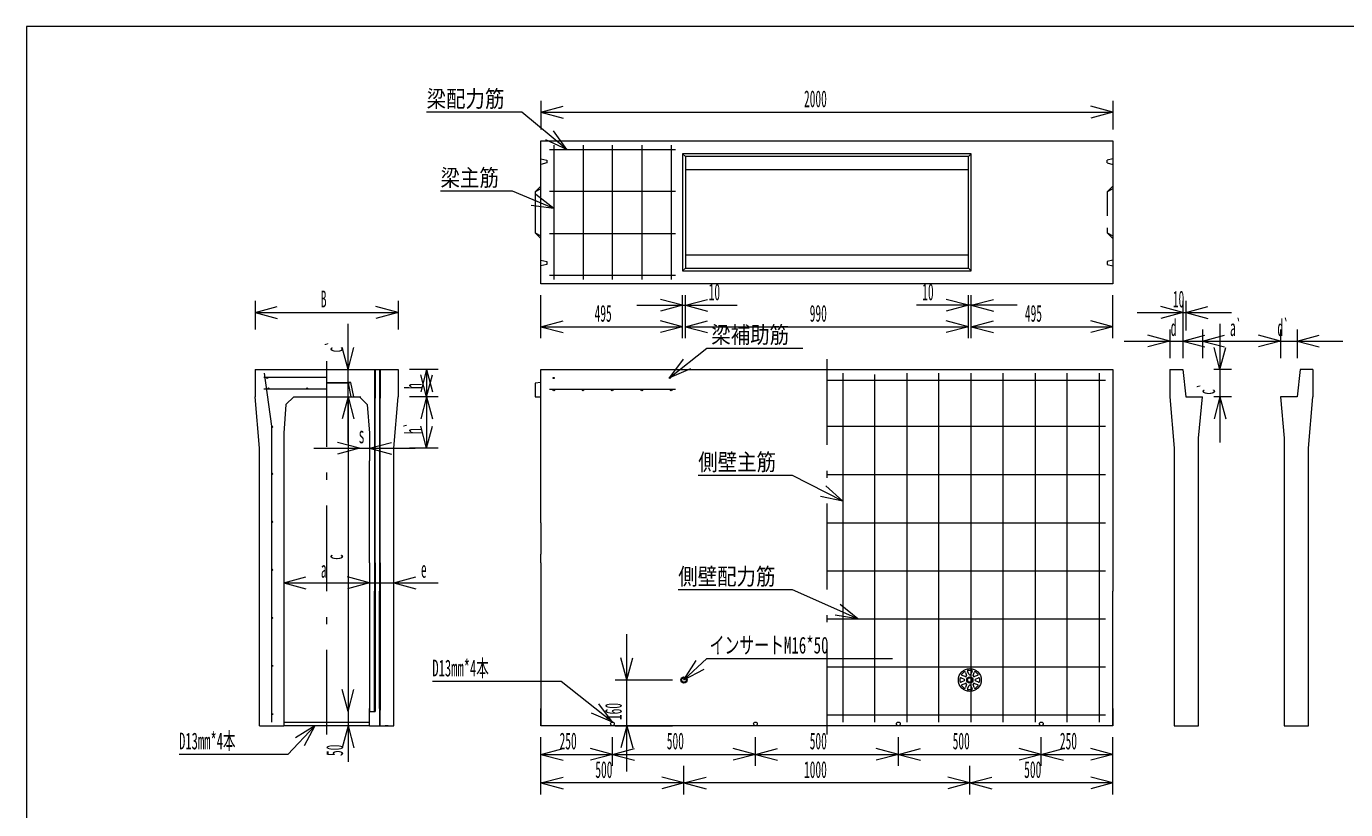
# Model space of a CAD drawing. Units: millimetres on the paper, with parts at other scales. Extents: x 26 to 772, y 19 to 550.
# Drawn here: x 25.5 to 486.9, y 276.2 to 550 of the extents above; entities that cross this region are included whole.
import ezdxf
from ezdxf.enums import TextEntityAlignment as Align

# ---------------------------------------------------------------- set-up
doc = ezdxf.new("R2010")
doc.units = ezdxf.units.MM
doc.linetypes.add('USER1', pattern=[12.6, 8.4, -4.2])
doc.linetypes.add('USER2', pattern=[50.5, 30, -9, 2.5, -9])
for name, color, linetype, lineweight in [('1', 7, 'Continuous', 18), ('10', 3, 'Continuous', 18), ('17', 7, 'Continuous', 18), ('18', 7, 'Continuous', 18), ('2', 7, 'Continuous', 18), ('6', 7, 'Continuous', 18), ('7', 4, 'Continuous', 18)]:
    doc.layers.add(name, color=color, linetype=linetype, lineweight=lineweight)
doc.styles.add('ＭＳ ゴシック', font='')
doc.styles.get('ＭＳ ゴシック').set_extended_font_data('MS Gothic')

msp = doc.modelspace()

# ---------------------------------------------------------------- linework, layer by layer
at = {"layer": '1'}
for p, q in [((25.5, 550), (25.5, 19)), ((771.5, 550), (25.5, 550)), ((205.5, 524), (205.5, 514)), ((205.5, 520), (213.227, 522.071)), ((405.5, 520), (397.773, 522.071)), ((405.5, 524), (405.5, 514)), ((205.5, 520), (405.5, 520)), ((205.5, 520), (213.227, 517.929)), ((405.5, 520), (397.773, 517.929)), ((205.5, 510), (405.5, 510)), ((205.5, 460), (205.5, 510)), ((405.5, 510), (405.5, 460)), ((205.5, 503.75), (207.5, 503.25)), ((207.5, 503.25), (207.5, 502.25)), ((255, 505.5), (255, 464.5)), ((356, 505.5), (255, 505.5)), ((255, 505.5), (256, 504.5)), ((355, 504.5), (256, 504.5)), ((256, 504.5), (256, 465.5)), ((355, 504.5), (356, 505.5)), ((355, 465.5), (355, 504.5)), ((356, 464.5), (356, 505.5)), ((405.5, 503.75), (403.5, 503.25)), ((403.5, 502.25), (403.5, 503.25)), ((207.5, 502.25), (205.5, 501.75)), ((256, 500), (355, 500)), ((403.5, 502.25), (405.5, 501.75)), ((205.5, 494.2), (203.5, 492.2)), ((205.5, 493.2), (203.5, 492.2)), ((203.5, 492.2), (203.5, 477.8)), ((203.5, 477.8), (205.5, 475.8)), ((203.5, 477.8), (205.5, 476.8)), ((205.5, 468.25), (207.5, 467.75)), ((207.5, 466.75), (205.5, 466.25)), ((207.5, 467.75), (207.5, 466.75)), ((355, 470), (256, 470)), ((405.5, 468.25), (403.5, 467.75)), ((403.5, 467.75), (403.5, 466.75)), ((403.5, 466.75), (405.5, 466.25)), ((256, 465.5), (255, 464.5)), ((255, 464.5), (356, 464.5)), ((256, 465.5), (355, 465.5)), ((356, 464.5), (355, 465.5)), ((405.5, 460), (205.5, 460)), ((105.5, 454), (105.5, 444)), ((155.5, 454), (155.5, 444)), ((205.5, 441), (205.5, 456)), ((239, 452.5), (274.159, 452.5)), ((255, 452.5), (247.273, 454.571)), ((255, 452.5), (247.273, 450.429)), ((255, 441), (255, 456)), ((255, 448.5), (255, 456)), ((256, 448.5), (256, 456)), ((256, 441), (256, 456)), ((256, 452.5), (263.727, 454.571)), ((256, 452.5), (263.727, 450.429)), ((372, 452.5), (336.841, 452.5)), ((355, 452.5), (347.273, 454.571)), ((355, 452.5), (347.273, 450.429)), ((355, 448.5), (355, 456)), ((355, 441), (355, 456)), ((356, 448.5), (356, 456)), ((356, 441), (356, 456)), ((356, 452.5), (363.727, 454.571)), ((356, 452.5), (363.727, 450.429)), ((405.5, 441), (405.5, 456)), ((430, 454), (430, 444)), ((431, 454), (431, 443.732)), ((105.5, 450), (113.227, 452.071)), ((105.5, 450), (155.5, 450)), ((105.5, 450), (113.227, 447.929)), ((155.5, 450), (147.773, 452.071)), ((155.5, 450), (147.773, 447.929)), ((414, 450), (447, 450)), ((430, 450), (422.273, 452.071)), ((430, 450), (422.273, 447.929)), ((431, 450), (438.727, 452.071)), ((431, 450), (438.727, 447.929)), ((138, 404.5), (138, 446)), ((205.5, 445), (213.227, 447.071)), ((205.5, 445), (255, 445)), ((205.5, 445), (213.227, 442.929)), ((255, 445), (247.273, 447.071)), ((255, 445), (247.273, 442.929)), ((256, 445), (263.727, 447.071)), ((256, 445), (355, 445)), ((256, 445), (263.727, 442.929)), ((355, 445), (347.273, 447.071)), ((355, 445), (347.273, 442.929)), ((356, 445), (363.727, 447.071)), ((356, 445), (405.5, 445)), ((356, 445), (363.727, 442.929)), ((405.5, 445), (397.773, 447.071)), ((405.5, 445), (397.773, 442.929)), ((425.5, 444), (425.5, 434)), ((430, 444), (430, 434)), ((436.85, 444), (436.85, 434)), ((443, 446), (443, 404.5)), ((464.15, 444), (464.15, 434)), ((464.15, 444), (464.15, 434)), ((470, 444), (470, 434)), ((409.5, 440), (446, 440)), ((425.5, 440), (417.773, 442.071)), ((425.5, 440), (417.773, 437.929)), ((430, 440), (437.727, 442.071)), ((430, 440), (437.727, 437.929)), ((436.85, 440), (444.577, 442.071)), ((436.85, 440), (464.15, 440)), ((436.85, 440), (444.577, 437.929)), ((448.15, 440), (486, 440)), ((464.15, 440), (456.423, 442.071)), ((464.15, 440), (456.423, 442.071)), ((464.15, 440), (456.423, 437.929)), ((464.15, 440), (456.423, 437.929)), ((470, 440), (477.727, 442.071)), ((470, 440), (477.727, 437.929)), ((138, 430), (135.929, 437.727)), ((138, 430), (140.071, 437.727)), ((250.55, 427.3), (263.5, 437.5)), ((263.5, 437.5), (297.063, 437.5)), ((443, 430), (440.929, 437.727)), ((443, 430), (445.071, 437.727)), ((105.5, 430), (155.5, 430)), ((105.5, 430), (105.5, 420.5)), ((147.3, 430), (147.3, 420)), ((147.5, 430), (147.5, 420)), ((149, 430), (149, 420)), ((149.2, 430), (149.2, 420)), ((155.5, 430), (155.5, 420.5)), ((169.5, 430), (159.5, 430)), ((165.5, 430), (163.429, 422.273)), ((165.5, 430), (165.5, 420.5)), ((165.5, 430), (167.571, 422.273)), ((205.5, 430), (405.5, 430)), ((205.5, 376.5), (205.5, 430)), ((250.55, 427.3), (255.339, 433.708)), ((250.55, 427.3), (257.902, 430.455)), ((405.5, 430), (405.5, 376.5)), ((425.5, 430), (430, 430)), ((425.5, 430), (425.5, 420.5)), ((430, 430), (431, 420.5)), ((447, 430), (440.85, 430)), ((471, 430), (470, 420.5)), ((475.5, 430), (471, 430)), ((475.5, 430), (475.5, 420.5)), ((130.5, 427.3), (108.5, 427.3)), ((130.5, 425.5), (138, 425.5)), ((138, 425.3), (130.5, 425.3)), ((139, 425.5), (138, 425.5)), ((138, 425.3), (139, 425.5)), ((138, 425.3), (139, 420.5)), ((140, 420.5), (139, 425.5)), ((165.5, 420.5), (163.429, 428.227)), ((165.5, 420.5), (167.571, 428.227)), ((205.5, 425.5), (203.5, 425.3)), ((203.5, 425.3), (203.5, 420.5)), ((107, 402.5), (105.5, 420.5)), ((119, 420.5), (116.3, 417.8)), ((119, 420.5), (142.5, 420.5)), ((138, 420.5), (135.929, 412.773)), ((138, 420.5), (135.929, 412.773)), ((138, 420.5), (138, 310.5)), ((138, 420.5), (140.071, 412.773)), ((138, 420.5), (140.071, 412.773)), ((142, 420.5), (144.7, 417.8)), ((147.3, 420), (147.3, 362.5)), ((147.5, 362.5), (147.5, 420)), ((149, 420), (149, 362.5)), ((149.2, 362.5), (149.2, 420)), ((154, 402.5), (155.5, 420.5)), ((169.5, 420.5), (159.5, 420.5)), ((169.5, 420.5), (159.5, 420.5)), ((165.5, 420.5), (163.429, 412.773)), ((165.5, 420.5), (165.5, 402.5)), ((165.5, 420.5), (167.571, 412.773)), ((203.5, 420.5), (205.5, 420.5)), ((425.5, 420.5), (427, 402.5)), ((431, 420.5), (436.85, 420.5)), ((435.5, 406), (436.85, 420.5)), ((447, 420.5), (440.85, 420.5)), ((443, 420.5), (440.929, 412.773)), ((443, 420.5), (445.071, 412.773)), ((470, 420.5), (464.15, 420.5)), ((464.15, 420.5), (465.5, 406)), ((474, 402.5), (475.5, 420.5)), ((116.3, 417.8), (115.5, 407.8)), ((144.7, 417.8), (145.5, 407.8)), ((115.5, 407.8), (115.5, 398.1)), ((145.5, 407.8), (145.5, 398.1)), ((165.5, 402.5), (163.429, 410.227)), ((165.5, 402.5), (167.571, 410.227)), ((107, 305.5), (107, 402.5)), ((126, 402.5), (161.5, 402.5)), ((142, 402.5), (134.273, 404.571)), ((142, 402.5), (134.273, 400.429)), ((145.5, 402.5), (153.227, 404.571)), ((145.5, 402.5), (153.227, 400.429)), ((154, 305.5), (154, 402.5)), ((169.5, 402.5), (159.5, 402.5)), ((427, 402.5), (427, 305.5)), ((435.5, 305.5), (435.5, 406)), ((465.5, 406), (465.5, 305.5)), ((474, 305.5), (474, 402.5)), ((115.5, 398.1), (115.5, 362.5)), ((145.5, 362.5), (145.5, 398.1)), ((205.5, 376.5), (205.5, 365.5)), ((405.5, 376.5), (405.5, 365.5)), ((205.5, 362.5), (205.5, 365.5)), ((405.5, 365.5), (405.5, 362.5)), ((115.5, 362.5), (115.5, 352.5)), ((145.5, 362.5), (145.5, 352.5)), ((147.3, 362.5), (147.3, 352.5)), ((147.5, 362.5), (147.5, 352.5)), ((149, 362.5), (149, 352.5)), ((149.2, 362.5), (149.2, 352.5)), ((205.5, 362.5), (205.5, 352.5)), ((405.5, 362.5), (405.5, 352.5)), ((115.5, 355.5), (123.227, 357.571)), ((115.5, 355.5), (145.5, 355.5)), ((115.5, 355.5), (123.227, 353.429)), ((129.5, 355.5), (169.5, 355.5)), ((145.5, 355.5), (137.773, 357.571)), ((145.5, 355.5), (137.773, 357.571)), ((145.5, 355.5), (137.773, 353.429)), ((145.5, 355.5), (137.773, 353.429)), ((154, 355.5), (161.727, 357.571)), ((154, 355.5), (161.727, 353.429)), ((115.5, 352.5), (115.5, 305.5)), ((145.5, 352.5), (145.5, 311.13)), ((147.3, 310.5), (147.3, 352.5)), ((147.5, 352.5), (147.5, 310.5)), ((149, 311.5), (149, 352.5)), ((149.2, 352.5), (149.2, 310.956)), ((205.5, 352.5), (205.5, 305.5)), ((405.5, 305.5), (405.5, 352.5)), ((235.5, 289.5), (235.5, 337.5)), ((235.5, 321.5), (233.429, 329.227)), ((235.5, 321.5), (237.571, 329.227)), ((255.5, 321.5), (263.5, 329)), ((255.5, 321.5), (259.721, 328.296)), ((263.5, 329), (328.5, 329)), ((138, 326.5), (138, 292.921)), ((255.5, 321.5), (262.554, 325.275)), ((352.711, 323.561), (353.439, 324.289)), ((353.92, 322.7), (352.829, 323.064)), ((353.936, 324.171), (354.3, 323.08)), ((355.232, 323.466), (354.717, 324.495)), ((354.985, 324.929), (356.015, 324.929)), ((356.283, 324.495), (355.768, 323.466)), ((356.7, 323.08), (357.064, 324.171)), ((358.171, 323.064), (357.08, 322.7)), ((357.561, 324.289), (358.289, 323.561)), ((212.5, 321), (167.5, 321)), ((230.5, 306.8), (212.5, 321)), ((231.5, 321.5), (251.5, 321.5)), ((352.071, 320.985), (352.071, 322.015)), ((352.505, 322.283), (353.534, 321.768)), ((353.534, 321.232), (352.505, 320.717)), ((353.439, 318.711), (352.711, 319.439)), ((352.829, 319.936), (353.92, 320.3)), ((354.3, 319.92), (353.936, 318.829)), ((354.717, 318.505), (355.232, 319.534)), ((355.768, 319.534), (356.283, 318.505)), ((357.064, 318.829), (356.7, 319.92)), ((357.08, 320.3), (358.171, 319.936)), ((357.466, 321.768), (358.495, 322.283)), ((358.495, 320.717), (357.466, 321.232)), ((358.289, 319.439), (357.561, 318.711)), ((358.929, 322.015), (358.929, 320.985)), ((138, 310.5), (135.929, 318.227)), ((138, 310.5), (135.929, 318.227)), ((138, 310.5), (140.071, 318.227)), ((138, 310.5), (140.071, 318.227)), ((356.015, 318.071), (354.985, 318.071)), ((115.5, 311.5), (115.5, 305.5)), ((115.5, 311.5), (115.5, 305.5)), ((145.5, 305.5), (145.5, 311.5)), ((145.5, 311.5), (145.5, 310.5)), ((145.5, 310.5), (147.5, 310.5)), ((147.3, 311.5), (147.3, 310.5)), ((147.5, 310.5), (147.5, 311.5)), ((147.5, 311.5), (147.5, 310.5)), ((149, 311.5), (149, 305.5)), ((149, 311.5), (149, 310.434)), ((149.2, 305.5), (149.2, 311.5)), ((149.2, 311.5), (149.2, 310.956)), ((205.5, 305.5), (205.5, 311.5)), ((205.5, 311.5), (205.5, 305.5)), ((230.5, 306.8), (223.151, 309.96)), ((230.5, 306.8), (225.716, 313.212)), ((405.5, 311.5), (405.5, 305.5)), ((405.5, 311.5), (405.5, 305.5)), ((107, 305.5), (115.5, 305.5)), ((109, 305.5), (110, 305.5)), ((110, 305.5), (115.5, 305.5)), ((115.5, 306.8), (145.5, 306.8)), ((145.5, 305.5), (115.5, 305.5)), ((126.438, 305.5), (116.975, 295.5)), ((126.438, 305.5), (119.623, 301.31)), ((126.438, 305.5), (122.631, 298.464)), ((138, 305.5), (135.929, 297.773)), ((138, 305.5), (140.071, 297.773)), ((145.5, 305.5), (151, 305.5)), ((145.5, 305.5), (154, 305.5)), ((152, 305.5), (151, 305.5)), ((405.5, 305.5), (205.5, 305.5)), ((231.5, 305.5), (251.5, 305.5)), ((235.5, 305.5), (233.429, 297.773)), ((235.5, 305.5), (237.571, 297.773)), ((427, 305.5), (435.5, 305.5)), ((465.5, 305.5), (474, 305.5)), ((205.5, 291.5), (205.5, 301.5)), ((230.5, 291.5), (230.5, 301.5)), ((230.5, 291.5), (230.5, 301.5)), ((280.5, 291.5), (280.5, 301.5)), ((280.5, 291.5), (280.5, 301.5)), ((330.5, 291.5), (330.5, 301.5)), ((330.5, 291.5), (330.5, 301.5)), ((380.5, 291.5), (380.5, 301.5)), ((380.5, 291.5), (380.5, 301.5)), ((405.5, 291.5), (405.5, 301.5)), ((116.975, 295.5), (78.91, 295.5)), ((205.5, 295.5), (213.227, 297.571)), ((205.5, 295.5), (230.5, 295.5)), ((205.5, 295.5), (213.227, 293.429)), ((230.5, 295.5), (222.773, 297.571)), ((230.5, 295.5), (222.773, 293.429)), ((230.5, 295.5), (238.227, 297.571)), ((230.5, 295.5), (280.5, 295.5)), ((230.5, 295.5), (238.227, 293.429)), ((280.5, 295.5), (272.773, 297.571)), ((280.5, 295.5), (272.773, 293.429)), ((280.5, 295.5), (288.227, 297.571)), ((280.5, 295.5), (330.5, 295.5)), ((280.5, 295.5), (288.227, 293.429)), ((330.5, 295.5), (322.773, 297.571)), ((330.5, 295.5), (322.773, 293.429)), ((330.5, 295.5), (338.227, 297.571)), ((330.5, 295.5), (380.5, 295.5)), ((330.5, 295.5), (338.227, 293.429)), ((380.5, 295.5), (372.773, 297.571)), ((380.5, 295.5), (372.773, 293.429)), ((380.5, 295.5), (388.227, 297.571)), ((380.5, 295.5), (405.5, 295.5)), ((380.5, 295.5), (388.227, 293.429)), ((405.5, 295.5), (397.773, 297.571)), ((405.5, 295.5), (397.773, 293.429)), ((205.5, 281.5), (205.5, 291.5)), ((255.5, 281.5), (255.5, 291.5)), ((255.5, 281.5), (255.5, 291.5)), ((355.5, 281.5), (355.5, 291.5)), ((355.5, 281.5), (355.5, 291.5)), ((405.5, 281.5), (405.5, 291.5)), ((205.5, 285.5), (213.227, 287.571)), ((255.5, 285.5), (247.773, 287.571)), ((255.5, 285.5), (263.227, 287.571)), ((355.5, 285.5), (347.773, 287.571)), ((355.5, 285.5), (363.227, 287.571)), ((405.5, 285.5), (397.773, 287.571)), ((255.5, 285.5), (205.5, 285.5)), ((205.5, 285.5), (213.227, 283.429)), ((255.5, 285.5), (247.773, 283.429)), ((355.5, 285.5), (255.5, 285.5)), ((255.5, 285.5), (263.227, 283.429)), ((355.5, 285.5), (347.773, 283.429)), ((405.5, 285.5), (355.5, 285.5)), ((355.5, 285.5), (363.227, 283.429)), ((405.5, 285.5), (397.773, 283.429))]:
    msp.add_line(p, q, dxfattribs=at)
at = {"layer": '1', "linetype": 'USER1'}
for p, q in [((405.5, 494.2), (403.5, 492.2)), ((405.5, 493.2), (403.5, 492.2)), ((403.5, 492.2), (403.5, 477.8)), ((403.5, 477.8), (405.5, 476.8)), ((403.5, 477.8), (405.5, 475.8))]:
    msp.add_line(p, q, dxfattribs=at)
at = {"layer": '1', "linetype": 'USER2'}
for p, q in [((130.5, 433), (130.5, 309.169)), ((305.5, 433.66), (305.5, 352.5)), ((305.5, 433.66), (305.5, 302.5)), ((130.5, 311.5), (130.5, 302.5)), ((305.5, 311.5), (305.5, 302.5))]:
    msp.add_line(p, q, dxfattribs=at)
at = {"layer": '1'}
for centre, radius in [((209.95, 427.1), 0.2), ((250.55, 427.1), 0.2), ((355.5, 321.5), 4), ((255.5, 321.5), 1.1), ((255.5, 321.5), 0.8), ((355.5, 321.5), 1.1), ((355.5, 321.5), 0.8), ((230.5, 306.15), 0.65), ((280.5, 306.15), 0.65), ((330.5, 306.15), 0.65), ((380.5, 306.15), 0.65)]:
    msp.add_circle(centre, radius, dxfattribs=at)
for centre, start, end in [((352.923, 323.349), 135, 251.56505), ((353.651, 324.077), 18.43495, 135), ((354.015, 322.985), 251.56505, 18.43495), ((354.985, 324.629), 90, 206.56505), ((355.5, 323.6), 206.56505, 333.43495), ((356.015, 324.629), 333.43495, 90), ((356.985, 322.985), 161.56505, 288.43495), ((357.349, 324.077), 45, 161.56505), ((358.077, 323.349), 288.43495, 45), ((352.371, 322.015), 63.43495, 180), ((352.371, 320.985), 180, 296.56505), ((352.923, 319.651), 108.43495, 225), ((353.651, 318.923), 225, 341.56505), ((353.4, 321.5), 296.56505, 63.43495), ((354.015, 320.015), 341.56505, 108.43495), ((354.985, 318.371), 153.43495, 270), ((355.5, 319.4), 26.56505, 153.43495), ((356.015, 318.371), 270, 26.56505), ((356.985, 320.015), 71.56505, 198.43495), ((357.349, 318.923), 198.43495, 315), ((357.6, 321.5), 116.56505, 243.43495), ((358.077, 319.651), 315, 71.56505), ((358.629, 322.015), 0, 116.56505), ((358.629, 320.985), 243.43495, 0)]:
    msp.add_arc(centre, 0.3, start, end, dxfattribs=at)
at = {"layer": '10'}
for p, q in [((210, 508.5), (210, 461.5)), ((220.2, 508.5), (220.2, 461.5)), ((230.4, 508.5), (230.4, 461.5)), ((240.8, 508.5), (240.8, 461.5)), ((251, 508.5), (251, 461.5)), ((195.5, 492.4), (170.356, 492.4)), ((210, 486.31), (195.5, 492.4)), ((210, 486.31), (203.677, 491.211)), ((210, 486.31), (202.074, 487.393))]:
    msp.add_line(p, q, dxfattribs=at)
for centre in [(210, 422.9), (220.2, 422.9), (230.4, 422.9), (240.8, 422.9), (251, 422.9)]:
    msp.add_circle(centre, 0.3, dxfattribs=at)
at = {"layer": '17'}
for p, q in [((305.5, 426.3), (403, 426.3)), ((305.5, 410.2), (403, 410.2)), ((305.5, 393.3), (403, 393.3)), ((305.5, 376.5), (403, 376.5)), ((305.5, 359.7), (403, 359.7)), ((293.5, 353), (253.5, 353)), ((316.316, 342.9), (293.5, 353)), ((316.316, 342.9), (310.088, 347.921)), ((305.5, 342.9), (403, 342.9)), ((316.316, 342.9), (308.412, 344.135)), ((305.5, 326.1), (403, 326.1)), ((305.5, 309.3), (403, 309.3))]:
    msp.add_line(p, q, dxfattribs=at)
for centre in [(111.5, 410), (111.5, 393.6), (111.5, 376.8), (111.5, 360), (111.5, 343.2), (111.5, 326.4), (111.5, 309.6)]:
    msp.add_circle(centre, 0.2, dxfattribs=at)
at = {"layer": '18'}
for p, q in [((111.3, 410.2), (108.84, 428.8)), ((311.1, 428.8), (311.1, 306.8)), ((322.3, 306.8), (322.3, 428.292)), ((333.5, 428.8), (333.5, 306.8)), ((344.7, 306.8), (344.7, 428.8)), ((355.9, 428.8), (355.9, 306.8)), ((367.1, 306.8), (367.1, 428.8)), ((378.3, 428.8), (378.3, 306.8)), ((389.5, 306.8), (389.5, 428.8)), ((400.7, 428.8), (400.7, 306.8)), ((111.3, 306.8), (111.3, 410.2)), ((293.5, 393), (260.5, 393)), ((311.1, 384), (293.5, 393)), ((311.1, 384), (305.163, 389.362)), ((311.1, 384), (303.277, 385.675))]:
    msp.add_line(p, q, dxfattribs=at)
at = {"layer": '2'}
for centre in [(110.217, 423.4), (123.7, 423.4)]:
    msp.add_circle(centre, 0.2, dxfattribs=at)
at = {"layer": '6'}
for p, q in [((198.788, 520), (165.5, 520)), ((214.5, 507), (198.788, 520)), ((214.5, 507), (209.866, 513.521)), ((214.5, 507), (207.226, 510.331)), ((208.5, 507), (252.5, 507)), ((208.5, 492.4), (252.5, 492.4)), ((208.5, 477.6), (252.5, 477.6)), ((208.5, 463), (252.5, 463)), ((130.5, 423.2), (108.5, 423.2)), ((208.5, 423.2), (252.5, 423.2))]:
    msp.add_line(p, q, dxfattribs=at)
at = {"layer": '7'}
msp.add_circle((109.728, 427.1), 0.2, dxfattribs=at)

# ---------------------------------------------------------------- texts
at = {"layer": '1', "style": 'ＭＳ ゴシック'}
for s, width, p in [('2000', 0.5, (297.5, 520)), ('B', 0.5, (128.5, 450)), ('10', 0.5, (264.159, 452.5)), ('10', 0.5, (338.841, 452.5)), ('10', 0.5, (426.5, 450)), ('495', 0.5, (224.25, 445)), ('990', 0.5, (299.5, 445)), ('495', 0.5, (374.75, 445)), ('d', 0.5, (425.75, 440)), ('a`', 0.5, (446.5, 440)), ('d`', 0.5, (463.075, 440)), ('梁補助筋', 0.85, (265.063, 437.5)), ('s', 0.5, (141.75, 402.5)), ('a', 0.5, (128.5, 355.5)), ('e', 0.5, (163.5, 355.5)), ('インサートM16*50', 0.65, (264.5, 329)), ('D13mm*4本', 0.55, (167.5, 321)), ('D13mm*4本', 0.55, (78.91, 295.5)), ('250', 0.5, (212, 295.5)), ('500', 0.5, (249.5, 295.5)), ('500', 0.5, (299.5, 295.5)), ('500', 0.5, (349.5, 295.5)), ('250', 0.5, (387, 295.5)), ('500', 0.5, (224.5, 285.5)), ('1000', 0.5, (297.5, 285.5)), ('500', 0.5, (374.5, 285.5))]:
    msp.add_text(s, height=5.865, dxfattribs=dict(at, width=width)).set_placement(p, align=Align.BOTTOM_LEFT)
at = {"layer": '1', "style": 'ＭＳ ゴシック', "width": 0.5}
for s, p in [('c`', (138, 436)), ('h', (165.5, 423.25)), ('c`', (443, 421.25)), ('h`', (165.5, 407.5)), ('c', (138, 363.5)), ('160', (235.5, 307.5)), ('50', (138, 294.921))]:
    msp.add_text(s, height=5.865, rotation=90, dxfattribs=at).set_placement(p, align=Align.BOTTOM_LEFT)
at = {"layer": '10', "color": 7, "style": 'ＭＳ ゴシック', "width": 0.85}
msp.add_text('梁主筋', height=5.865, dxfattribs=at).set_placement((170.356, 492.4), align=Align.BOTTOM_LEFT)
at = {"layer": '17', "style": 'ＭＳ ゴシック', "width": 0.85}
msp.add_text('側壁配力筋', height=5.865, dxfattribs=at).set_placement((253.5, 353), align=Align.BOTTOM_LEFT)
at = {"layer": '18', "style": 'ＭＳ ゴシック', "width": 0.85}
msp.add_text('側壁主筋', height=5.865, dxfattribs=at).set_placement((260.5, 393), align=Align.BOTTOM_LEFT)
at = {"layer": '6', "style": 'ＭＳ ゴシック', "width": 0.85}
msp.add_text('梁配力筋', height=5.865, dxfattribs=at).set_placement((165.5, 520), align=Align.BOTTOM_LEFT)

doc.saveas('drawing.dxf')
